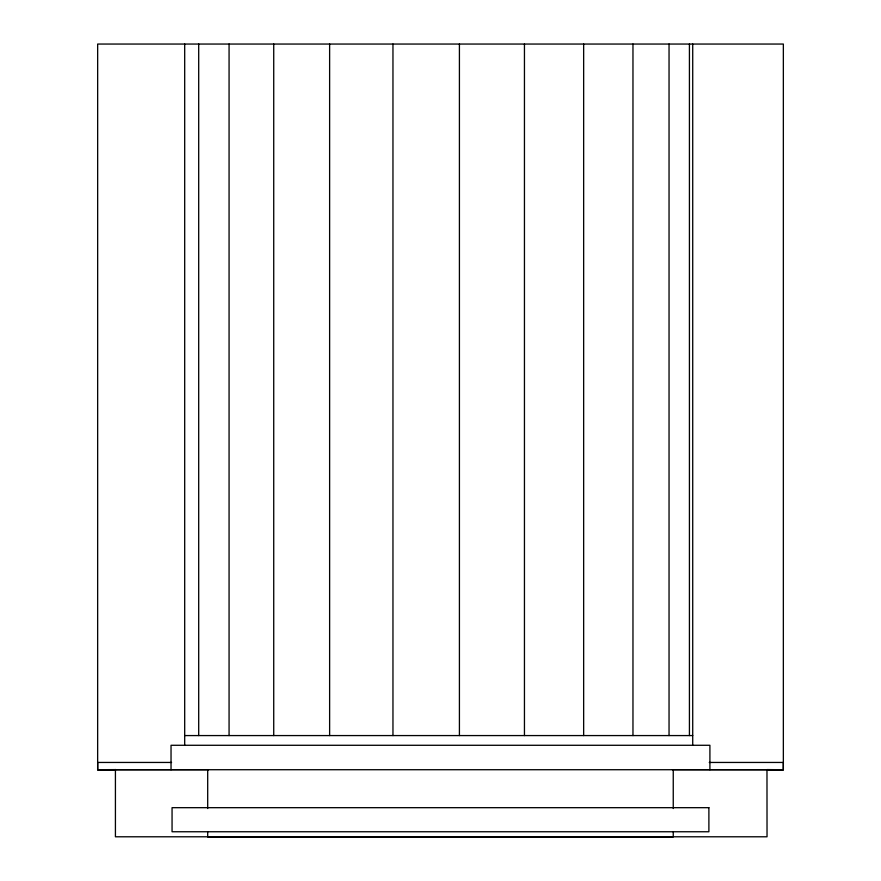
<?xml version="1.0" encoding="UTF-8"?>
<svg xmlns="http://www.w3.org/2000/svg" width="881" height="881" viewBox="0 0 881 881"><rect width="100%" height="100%" fill="white"/><g stroke="black" fill="none" stroke-linecap="round" stroke-linejoin="round"><path stroke-width="1.32" d="M672.5 769.675L783.352 769.719L97.648 769.719L97.659 44.05L783.352 44.05L783.352 769.719L766.977 769.598L767.032 836.785L115.422 836.785L115.422 769.487M783.297 769.719L783.352 762.45L709.26 762.45M208.478 769.675L97.648 769.719L115.422 769.609M184.691 735.569L692.719 735.569M171.575 762.45L97.659 762.45L97.703 769.719M709.91 769.719L709.91 745.282L171.035 745.282L171.035 769.719M692.719 44.05L692.719 745.282M689.427 44.05L689.427 735.569M673.249 769.719L673.249 808.527M673.249 831.752L673.249 836.95L207.696 836.95L207.696 831.752M669.042 44.05L669.042 735.569M632.965 44.05L632.965 735.569M583.651 44.05L583.651 735.569M524.448 44.05L524.448 735.569M459.419 44.05L459.419 735.569M392.959 44.05L392.959 735.569M329.626 44.05L329.626 735.569M273.727 44.05L273.727 735.569M229.071 44.05L229.071 735.569M207.696 769.719L207.696 808.527M198.699 44.05L198.699 735.569M184.691 44.05L184.691 745.282M708.886 807.679L172.059 807.679L172.059 831.752L708.886 831.752L708.886 807.679"/></g></svg>
